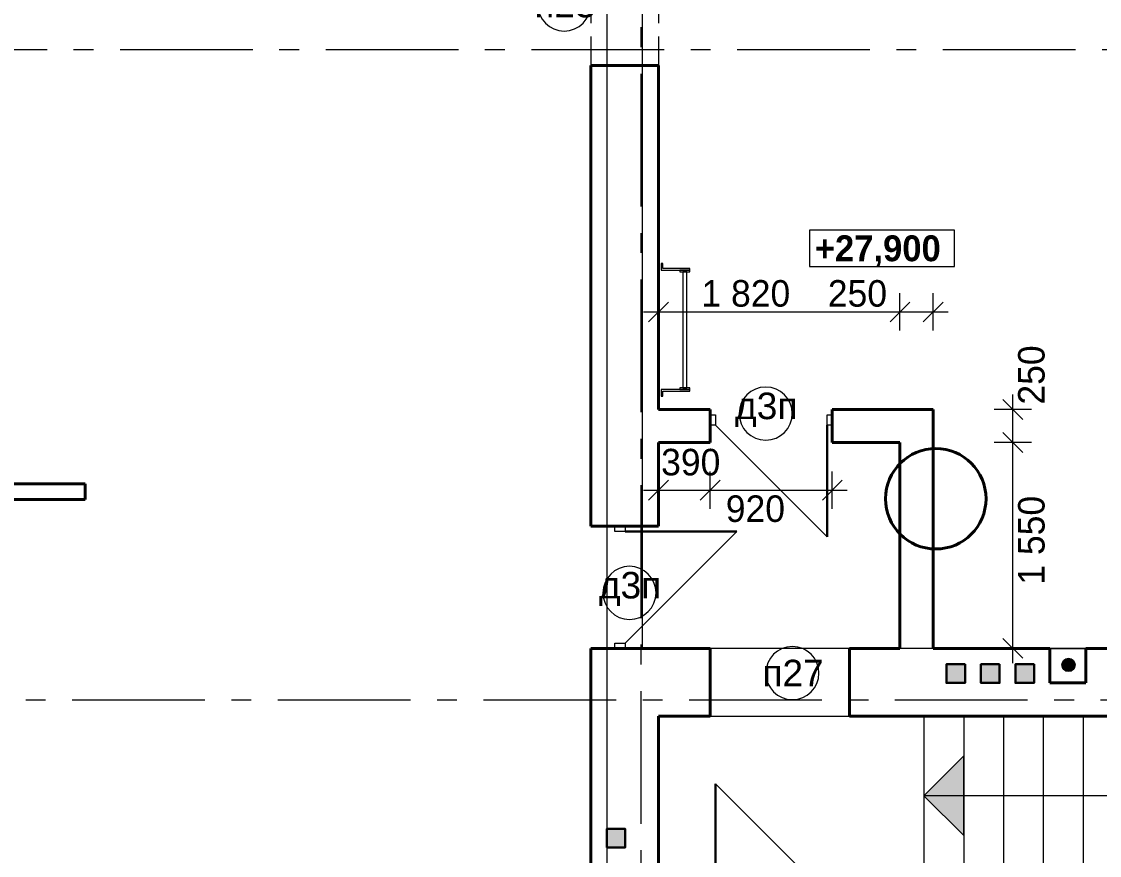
# Model space of a CAD drawing. Extents: x 436819 to 525027, y 24442 to 70197.
# Drawn here: x 448429 to 456552, y 59053 to 65334 of the extents above; entities that cross this region are included whole.
import ezdxf

# ---------------------------------------------------------------- set-up
doc = ezdxf.new("R2010")
doc.units = 0
doc.header["$MEASUREMENT"] = 0
doc.linetypes.add('Штриховая', pattern=[700, 600, -100])
doc.linetypes.add('Штрихштриховая', pattern=[1550, 1000, -200, 150, -200])
for name, color, linetype, lineweight in [('0_Ном_пера__61', 7, 'Continuous', 40), ('Двери ArchiCAD_Ном_пера__1', 7, 'Continuous', 13), ('Двери ArchiCAD_Ном_пера__21', 7, 'Continuous', 20), ('Двери ArchiCAD_Ном_пера__41', 7, 'Continuous', 30), ('Двери ArchiCAD_Ном_пера__61', 7, 'Continuous', 40), ('Интерьер- Перегородка_Ном_пера__61', 7, 'Continuous', 40), ('Колонны_Ном_пера__19', 255, 'Continuous', 0), ('Колонны_Ном_пера__21', 7, 'Continuous', 20), ('Колонны_Ном_пера__41', 7, 'Continuous', 30), ('Лестницы внутренние_Ном_пера__21', 7, 'Continuous', 20), ('Маркеры двери_Ном_пера__7', 7, 'Continuous', 5), ('Мебель_Ном_пера__21', 7, 'Continuous', 20), ('Окна ArchiCAD_Ном_пера__12', 15, 'Continuous', 18), ('Окна ArchiCAD_Ном_пера__61', 7, 'Continuous', 40), ('перегородки_Ном_пера__61', 7, 'Continuous', 40), ('Перекрытия_Ном_пера__19', 255, 'Continuous', 0), ('Перекрытия_Ном_пера__21', 7, 'Continuous', 20), ('План перегородок_Ном_пера__61', 7, 'Continuous', 40), ('Стены наружные_Ном_пера__61', 7, 'Continuous', 40)]:
    doc.layers.add(name, color=color, linetype=linetype, lineweight=lineweight)
for name, color, linetype, lineweight, true_color in [('0_Ном_пера__98', 7, 'Continuous', 13, 0x001f3e), ('Колонны_Ном_пера__4', 7, 'Continuous', 20, 0x016515), ('Колонны_Ном_пера__92', 7, 'Continuous', 13, 0xbf8080), ('Лестницы внутренние_Ном_пера__2', 7, 'Continuous', 13, 0x7f7f7f), ('Маркеры двери_Ном_пера__3', 7, 'Continuous', 18, 0xdd5800), ('Перекрытия_Ном_пера__4', 7, 'Continuous', 20, 0x016515), ('Розміри ОСЕЙ_Ном_пера__98', 7, 'Continuous', 13, 0x001f3e), ('РОЗМІРИ ПЕРЕГОРОДОК_Ном_пера__98', 7, 'Continuous', 13, 0x001f3e)]:
    doc.layers.add(name, color=color, linetype=linetype, lineweight=lineweight, true_color=true_color)
for name, color, linetype in [('Двери ArchiCAD', 7, 'Continuous'), ('Интерьер- Перегородка', 7, 'Continuous'), ('Колонны', 7, 'Continuous'), ('Лестницы внутренние', 7, 'Continuous'), ('Мебель', 7, 'Continuous'), ('Окна ArchiCAD', 7, 'Continuous'), ('перегородки', 7, 'Continuous'), ('Перекрытия', 7, 'Continuous'), ('Розміри ОСЕЙ', 7, 'Continuous'), ('РОЗМІРИ ПЕРЕГОРОДОК', 7, 'Continuous'), ('Стены наружные', 7, 'Continuous')]:
    doc.layers.add(name, color=color, linetype=linetype)
doc.styles.add('СГЕНЕРИР_СТИЛЬ_1', font='')
doc.styles.add('СГЕНЕРИР_СТИЛЬ_2', font='')
doc.styles.add('СГЕНЕРИР_СТИЛЬ_3', font='')
doc.styles.add('СГЕНЕРИР_СТИЛЬ_4', font='')
doc.styles.get('СГЕНЕРИР_СТИЛЬ_1').set_extended_font_data('Century Gothic')
doc.styles.get('СГЕНЕРИР_СТИЛЬ_2').set_extended_font_data('Arial Кириллический')
doc.styles.get('СГЕНЕРИР_СТИЛЬ_3').set_extended_font_data('Arial Unicode MS Кириллический')
doc.styles.get('СГЕНЕРИР_СТИЛЬ_4').set_extended_font_data('Century Gothic', bold=True)
doc.dimstyles.new('СГЕНЕРИР_СТИЛЬ__1', dxfattribs={"dimtxt": 200, "dimasz": 142.5, "dimexe": 0.18, "dimexo": 0, "dimgap": 0.09, "dimtad": 1, "dimtih": 1, "dimtoh": 1, "dimdec": 0, "dimzin": 0, "dimdsep": 46, "dimtxsty": 'СГЕНЕРИР_СТИЛЬ_3', "dimblk": 'ARROWHEAD_6', "dimblk1": 'ARROWHEAD_6', "dimblk2": 'ARROWHEAD_6', "dimcen": 0.09, "dimclrd": 256, "dimclre": 256, "dimclrt": 256, "dimadec": 0, "dimazin": 0, "dimtfac": 1, "dimtdec": 4, "dimtmove": 0, "dimatfit": 3, "dimfxl": 0, "dimtolj": 1, "dimtzin": 0, "dimarcsym": 0})
doc.dimstyles.new('СГЕНЕРИР_СТИЛЬ__10', dxfattribs={"dimtxt": 200, "dimasz": 142.5, "dimexe": 0.18, "dimexo": 0, "dimgap": 0.09, "dimtad": 3, "dimtih": 1, "dimtoh": 1, "dimdec": 0, "dimzin": 0, "dimdsep": 46, "dimtxsty": 'СГЕНЕРИР_СТИЛЬ_3', "dimblk": 'ARROWHEAD_6', "dimblk1": 'ARROWHEAD_6', "dimblk2": 'ARROWHEAD_6', "dimcen": 0.09, "dimclrd": 256, "dimclre": 256, "dimclrt": 256, "dimadec": 0, "dimazin": 0, "dimtfac": 1, "dimtdec": 4, "dimtmove": 2, "dimatfit": 3, "dimfxl": 0, "dimtolj": 1, "dimtzin": 0, "dimarcsym": 0})
doc.dimstyles.new('СГЕНЕРИР_СТИЛЬ__2', dxfattribs={"dimtxt": 200, "dimasz": 142.5, "dimexe": 0.18, "dimexo": 0, "dimgap": 0.09, "dimtad": 3, "dimdec": 0, "dimzin": 0, "dimdsep": 46, "dimtxsty": 'СГЕНЕРИР_СТИЛЬ_3', "dimblk": 'ARROWHEAD_6', "dimblk1": 'ARROWHEAD_6', "dimblk2": 'ARROWHEAD_6', "dimcen": 0.09, "dimclrd": 256, "dimclre": 256, "dimclrt": 256, "dimadec": 0, "dimazin": 0, "dimtfac": 1, "dimtdec": 4, "dimtmove": 2, "dimatfit": 3, "dimfxl": 0, "dimtolj": 1, "dimtzin": 0, "dimarcsym": 0})
doc.dimstyles.new('СГЕНЕРИР_СТИЛЬ__3', dxfattribs={"dimtxt": 200, "dimasz": 190, "dimexe": 0.18, "dimexo": 0, "dimgap": 0.09, "dimtad": 1, "dimdec": 0, "dimzin": 0, "dimdsep": 46, "dimtxsty": 'СГЕНЕРИР_СТИЛЬ_3', "dimblk": 'ARROWHEAD_6', "dimblk1": 'ARROWHEAD_6', "dimblk2": 'ARROWHEAD_6', "dimcen": 0.09, "dimclrd": 256, "dimclre": 256, "dimclrt": 256, "dimadec": 0, "dimazin": 0, "dimtfac": 1, "dimtdec": 4, "dimtmove": 0, "dimatfit": 3, "dimfxl": 0, "dimtolj": 1, "dimtzin": 0, "dimarcsym": 0})

# ---------------------------------------------------------------- blocks, each defined once
blk = doc.blocks.new('Перекрытие_150', base_point=(455228.9, 60102.7))
at = {"layer": 'Перекрытия_Ном_пера__21', "linetype": 'Continuous', "flags": 128}
blk.add_lwpolyline([(455228.9, 60102.7), (455228.9, 57562.7), (453228.9, 57562.7), (453228.9, 60102.7)], close=True, dxfattribs=at)
blk = doc.blocks.new('Перекрытие_147', base_point=(459698.9, 67992.7))
at = {"layer": 'Перекрытия_Ном_пера__19', "linetype": 'Continuous', "flags": 128}
blk.add_lwpolyline([(459698.9, 67992.7), (459698.9, 64192.7), (459698.9, 60612.7), (455429.1, 60612.7), (453108.9, 60612.7), (453108.9, 67992.7)], close=True, dxfattribs=at)
blk = doc.blocks.new('Перекрытие_12', base_point=(446548.9, 58267.7))
at = {"layer": 'Перекрытия_Ном_пера__19', "linetype": 'Continuous', "flags": 128}
blk.add_lwpolyline([(446548.9, 58267.7), (446548.9, 61292.7), (446548.9, 67992.7), (452838.9, 67992.7), (452838.9, 58202.7), (450058.9, 58202.7), (450058.9, 58267.7)], close=True, dxfattribs=at)
blk = doc.blocks.new('Дверной проем_8', base_point=(133390.9, 87179.4))
at = {"layer": 'Двери ArchiCAD_Ном_пера__61', "linetype": 'Continuous'}
for p, q in [((132865.9, 87179.4), (132865.9, 87559.4)), ((133915.9, 87179.4), (133915.9, 87559.4)), ((132865.9, 87179.4), (132865.9, 87049.4)), ((133915.9, 87179.4), (133915.9, 87049.4))]:
    blk.add_line(p, q, dxfattribs=at)
blk = doc.blocks.new('Маркер двери 12_18', base_point=(133390.9, 87179.4))
at = {"layer": 'Маркеры двери_Ном_пера__3', "linetype": 'Continuous'}
for start, end in [(0, 180), (180, 0)]:
    blk.add_arc((133297.1, 86855.5), 200, start, end, dxfattribs=at)
at = {"layer": 'Маркеры двери_Ном_пера__7', "linetype": 'Continuous', "insert": (133523, 86955.5), "char_height": 200, "attachment_point": 7, "rotation": 180, "style": 'СГЕНЕРИР_СТИЛЬ_2'}
blk.add_mtext('{п27}', dxfattribs=at)
blk = doc.blocks.new('Стена_1204', base_point=(456058.9, 60612.7))
at = {"layer": 'Стены наружные_Ном_пера__61', "linetype": 'Continuous'}
for p, q in [((453618.9, 60612.7), (453228.9, 60612.7)), ((455048.9, 60612.7), (454668.9, 60612.7)), ((456058.9, 60612.7), (455298.9, 60612.7)), ((453228.9, 60102.7), (453618.9, 60102.7)), ((454668.9, 60102.7), (456058.9, 60102.7))]:
    blk.add_line(p, q, dxfattribs=at)
at = {"layer": 'Двери ArchiCAD', "linetype": 'Continuous', "rotation": 180}
blk.add_blockref('Дверной проем_8', (454143.9, 60482.7), dxfattribs=at)
at = {"layer": 'Маркеры двери_Ном_пера__3', "linetype": 'Continuous', "rotation": 180}
blk.add_blockref('Маркер двери 12_18', (454143.9, 60102.7), dxfattribs=at)
blk = doc.blocks.new('Д1 Витрина 1 10', base_point=(133390.9, 87179.4))
at = {"layer": 'Двери ArchiCAD_Ном_пера__1', "linetype": 'Continuous'}
for p, q in [((132930.9, 87179.4), (132930.9, 87099.4)), ((132970.9, 87179.4), (132930.9, 87179.4)), ((132970.9, 87139.4), (132970.9, 87179.4)), ((133810.9, 87179.4), (133810.9, 87139.4)), ((133850.9, 87179.4), (133810.9, 87179.4)), ((133850.9, 87099.4), (133850.9, 87179.4)), ((132930.9, 87099.4), (132970.9, 87099.4)), ((132970.9, 87114), (132970.9, 87139.4)), ((132970.9, 87099.4), (132970.9, 87114)), ((133810.9, 87139.4), (133810.9, 87114)), ((133810.9, 87114), (133810.9, 87099.4)), ((133810.9, 87099.4), (133850.9, 87099.4))]:
    blk.add_line(p, q, dxfattribs=at)
at = {"layer": 'Двери ArchiCAD_Ном_пера__21', "linetype": 'Continuous'}
blk.add_line((132970.9, 87179.4), (133810.9, 88019.4), dxfattribs=at)
at = {"layer": 'Двери ArchiCAD_Ном_пера__41', "linetype": 'Continuous'}
blk.add_line((133810.9, 87179.4), (133810.9, 88019.4), dxfattribs=at)
at = {"layer": 'Двери ArchiCAD_Ном_пера__61', "linetype": 'Continuous'}
for p, q in [((132930.9, 87309.4), (132930.9, 87059.4)), ((133850.9, 87309.4), (133850.9, 87059.4))]:
    blk.add_line(p, q, dxfattribs=at)
blk = doc.blocks.new('Маркер двери 12_15', base_point=(133390.9, 87179.4))
at = {"layer": 'Маркеры двери_Ном_пера__3', "linetype": 'Continuous'}
for start, end in [(0, 180), (180, 0)]:
    blk.add_arc((133433.1, 86960.9), 200, start, end, dxfattribs=at)
at = {"layer": 'Маркеры двери_Ном_пера__7', "linetype": 'Continuous', "insert": (133663.5, 87060.9), "char_height": 200, "attachment_point": 7, "rotation": 180, "style": 'СГЕНЕРИР_СТИЛЬ_2'}
blk.add_mtext('{д3п}', dxfattribs=at)
blk = doc.blocks.new('Стена_1195', base_point=(455048.9, 62162.7))
at = {"layer": 'перегородки_Ном_пера__61', "linetype": 'Continuous'}
for p, q in [((453618.9, 62412.7), (453228.9, 62412.7)), ((455298.9, 62412.7), (454538.9, 62412.7)), ((453228.9, 62162.7), (453618.9, 62162.7)), ((454538.9, 62162.7), (455048.9, 62162.7))]:
    blk.add_line(p, q, dxfattribs=at)
at = {"layer": 'Двери ArchiCAD', "linetype": 'Continuous', "xscale": -1, "rotation": 180}
blk.add_blockref('Д1 Витрина 1 10', (454078.9, 62292.7), dxfattribs=at)
at = {"layer": 'Маркеры двери_Ном_пера__3', "linetype": 'Continuous', "rotation": 180}
blk.add_blockref('Маркер двери 12_15', (454078.9, 62162.7), dxfattribs=at)
blk = doc.blocks.new('Ниша 10_2', base_point=(133390.9, 87179.4))
at = {"layer": 'Окна ArchiCAD_Ном_пера__12', "linetype": 'Continuous'}
blk.add_line((133255.9, 87439.4), (133525.9, 87439.4), dxfattribs=at)
at = {"layer": 'Окна ArchiCAD_Ном_пера__61', "linetype": 'Continuous'}
for p, q in [((133255.9, 87439.4), (133255.9, 87179.4)), ((133525.9, 87179.4), (133525.9, 87439.4)), ((133255.9, 87179.4), (133525.9, 87179.4)), ((133255.9, 86929.4), (133525.9, 86929.4))]:
    blk.add_line(p, q, dxfattribs=at)
blk = doc.blocks.new('Стена_1192', base_point=(458018.9, 60612.7))
at = {"layer": 'Стены наружные_Ном_пера__61', "linetype": 'Continuous'}
for p, q in [((456178.9, 60612.7), (456058.9, 60612.7)), ((458018.9, 60612.7), (456448.9, 60612.7)), ((456058.9, 60102.7), (456178.9, 60102.7)), ((456448.9, 60102.7), (458018.9, 60102.7))]:
    blk.add_line(p, q, dxfattribs=at)
at = {"layer": 'Окна ArchiCAD', "linetype": 'Continuous'}
blk.add_blockref('Ниша 10_2', (456313.9, 60352.7), dxfattribs=at)
blk = doc.blocks.new('Стена_1191', base_point=(455048.9, 60612.7))
at = {"layer": 'перегородки_Ном_пера__61', "linetype": 'Continuous'}
for p, q in [((455298.9, 60612.7), (455298.9, 62412.7)), ((455048.9, 62162.7), (455048.9, 60612.7))]:
    blk.add_line(p, q, dxfattribs=at)
blk = doc.blocks.new('Д1 Витрина 1 10_2', base_point=(133390.9, 87179.4))
at = {"layer": 'Двери ArchiCAD_Ном_пера__1', "linetype": 'Continuous'}
for p, q in [((132930.9, 87179.4), (132930.9, 87099.4)), ((132970.9, 87179.4), (132930.9, 87179.4)), ((132970.9, 87139.4), (132970.9, 87179.4)), ((133810.9, 87179.4), (133810.9, 87139.4)), ((133850.9, 87179.4), (133810.9, 87179.4)), ((133850.9, 87099.4), (133850.9, 87179.4)), ((132930.9, 87099.4), (132970.9, 87099.4)), ((132970.9, 87114), (132970.9, 87139.4)), ((132970.9, 87099.4), (132970.9, 87114)), ((133810.9, 87139.4), (133810.9, 87114)), ((133810.9, 87114), (133810.9, 87099.4)), ((133810.9, 87099.4), (133850.9, 87099.4))]:
    blk.add_line(p, q, dxfattribs=at)
at = {"layer": 'Двери ArchiCAD_Ном_пера__21', "linetype": 'Continuous'}
blk.add_line((132970.9, 87179.4), (133810.9, 88019.4), dxfattribs=at)
at = {"layer": 'Двери ArchiCAD_Ном_пера__41', "linetype": 'Continuous'}
blk.add_line((133810.9, 87179.4), (133810.9, 88019.4), dxfattribs=at)
at = {"layer": 'Двери ArchiCAD_Ном_пера__61', "linetype": 'Continuous'}
for p, q in [((132930.9, 87179.4), (132930.9, 87059.4)), ((133850.9, 87179.4), (133850.9, 87059.4))]:
    blk.add_line(p, q, dxfattribs=at)
blk = doc.blocks.new('Маркер двери 12_13', base_point=(133390.9, 87179.4))
at = {"layer": 'Маркеры двери_Ном_пера__3', "linetype": 'Continuous'}
for start, end in [(0, 180), (180, 0)]:
    blk.add_arc((133454.3, 86851.7), 200, start, end, dxfattribs=at)
at = {"layer": 'Маркеры двери_Ном_пера__7', "linetype": 'Continuous', "insert": (133281.5, 86776.7), "char_height": 150, "attachment_point": 7, "style": 'СГЕНЕРИР_СТИЛЬ_2'}
blk.add_mtext('{д3п}', dxfattribs=at)
blk = doc.blocks.new('Стена_1189', base_point=(452718.9, 58752.7))
at = {"layer": 'Интерьер- Перегородка_Ном_пера__61', "linetype": 'Continuous'}
for p, q in [((453618.9, 58752.7), (453228.9, 58752.7)), ((455440.2, 58752.7), (454538.9, 58752.7)), ((453228.9, 58632.7), (453618.9, 58632.7)), ((454538.9, 58632.7), (455440.2, 58632.7))]:
    blk.add_line(p, q, dxfattribs=at)
at = {"layer": 'Двери ArchiCAD', "linetype": 'Continuous', "xscale": -1}
blk.add_blockref('Д1 Витрина 1 10_2', (454078.9, 58752.7), dxfattribs=at)
at = {"layer": 'Маркеры двери_Ном_пера__3', "linetype": 'Continuous'}
blk.add_blockref('Маркер двери 12_13', (454078.9, 58752.7), dxfattribs=at)
blk = doc.blocks.new('Стена_1699', base_point=(448909.1, 61732.7))
at = {"layer": '0_Ном_пера__61', "linetype": 'Continuous'}
for p, q in [((448909.1, 61852.7), (446678.9, 61852.7)), ((446678.9, 61852.7), (446678.9, 61732.7)), ((448909.1, 61732.7), (448909.1, 61852.7)), ((446678.9, 61732.7), (448909.1, 61732.7))]:
    blk.add_line(p, q, dxfattribs=at)
blk = doc.blocks.new('17', base_point=(133390.9, 87179.4))
at = {"layer": 'Лестницы внутренние_Ном_пера__2', "linetype": 'Continuous'}
for points in [[(135330.9, 87179.4), (135630.9, 87479.4), (135030.9, 87479.4)], [(134090.9, 87179.4, 1), (133890.9, 87179.4, 1)]]:
    blk.add_hatch(color=256, dxfattribs=at).paths.add_polyline_path(points, flags=0)
at = {"layer": 'Лестницы внутренние_Ном_пера__21', "linetype": 'Continuous'}
for p, q in [((133390.9, 87179.4), (133390.9, 91499.4)), ((133390.9, 91499.4), (135930.9, 91499.4)), ((135930.9, 91499.4), (135930.9, 87179.4)), ((133990.9, 87179.4), (133990.9, 90714.4)), ((133990.9, 90714.4), (135330.9, 90714.4)), ((135330.9, 90714.4), (135330.9, 87179.4)), ((134590.9, 87179.4), (134590.9, 89929.4)), ((134590.9, 89929.4), (134730.9, 89929.4)), ((134730.9, 89929.4), (134730.9, 87179.4)), ((133390.9, 89879.4), (134590.9, 89879.4)), ((135930.9, 89879.4), (134730.9, 89879.4)), ((133390.9, 89579.4), (134590.9, 89579.4)), ((135930.9, 89579.4), (134730.9, 89579.4)), ((133390.9, 89279.4), (134590.9, 89279.4)), ((135930.9, 89279.4), (134730.9, 89279.4)), ((133390.9, 88979.4), (134590.9, 88979.4)), ((135930.9, 88979.4), (134730.9, 88979.4)), ((133390.9, 88679.4), (134590.9, 88679.4)), ((135930.9, 88679.4), (134730.9, 88679.4)), ((133390.9, 88379.4), (134590.9, 88379.4)), ((135930.9, 88379.4), (134730.9, 88379.4)), ((133390.9, 88079.4), (134590.9, 88079.4)), ((135930.9, 88079.4), (134730.9, 88079.4)), ((133390.9, 87779.4), (134590.9, 87779.4)), ((135930.9, 87779.4), (134730.9, 87779.4)), ((133390.9, 87479.4), (134590.9, 87479.4)), ((135930.9, 87479.4), (134730.9, 87479.4)), ((135330.9, 87179.4), (135030.9, 87479.4)), ((135030.9, 87479.4), (135630.9, 87479.4)), ((135330.9, 87179.4), (135630.9, 87479.4)), ((133390.9, 87179.4), (134590.9, 87179.4)), ((133390.9, 87179.4), (134590.9, 87179.4)), ((135930.9, 87179.4), (134730.9, 87179.4)), ((135930.9, 87179.4), (134730.9, 87179.4))]:
    blk.add_line(p, q, dxfattribs=at)
blk.add_circle((133990.9, 87179.4), 100, dxfattribs=at)
blk = doc.blocks.new('Лестница настенная 12_3', base_point=(133390.9, 87179.4))
at = {"layer": 'Мебель_Ном_пера__21', "linetype": 'Continuous'}
for p, q in [((132890.1, 87179.4), (132890.1, 87166.7)), ((132940.9, 87179.4), (132890.1, 87179.4)), ((132890.1, 87166.7), (132928.2, 87166.7)), ((132928.2, 87166.7), (132928.2, 86963.5)), ((132940.9, 86963.5), (132940.9, 87179.4)), ((133840.9, 87179.4), (133840.9, 86963.5)), ((133891.7, 87179.4), (133840.9, 87179.4)), ((133853.6, 86963.5), (133853.6, 87166.7)), ((133853.6, 87166.7), (133891.7, 87166.7)), ((133891.7, 87166.7), (133891.7, 87179.4)), ((132953.6, 87039.7), (132940.9, 87039.7)), ((132940.9, 87039.7), (132940.9, 86963.5)), ((132953.6, 86963.5), (132953.6, 87039.7)), ((132953.6, 87016.6), (132953.6, 86986.6)), ((133828.2, 87016.6), (132953.6, 87016.6)), ((133840.9, 87039.7), (133828.2, 87039.7)), ((133828.2, 87039.7), (133828.2, 86963.5)), ((133828.2, 86986.6), (133828.2, 87016.6)), ((133840.9, 86963.5), (133840.9, 87039.7)), ((132928.2, 86963.5), (132940.9, 86963.5)), ((132940.9, 86963.5), (132953.6, 86963.5)), ((132953.6, 86986.6), (133828.2, 86986.6)), ((133828.2, 86963.5), (133840.9, 86963.5)), ((133840.9, 86963.5), (133853.6, 86963.5))]:
    blk.add_line(p, q, dxfattribs=at)
blk = doc.blocks.new('*D253', base_point=(133390.9, 87179.4))
at = {"layer": 'РОЗМІРИ ПЕРЕГОРОДОК_Ном_пера__98', "linetype": 'Continuous'}
for p, q in [((453228.9, 63006), (453228.9, 63287.3)), ((455048.9, 63006), (455048.9, 63287.3)), ((453303.9, 63221.6), (453153.9, 63071.6)), ((455123.9, 63221.6), (454973.9, 63071.6)), ((453116.4, 63146.6), (453228.9, 63146.6)), ((453228.9, 63146.6), (455048.9, 63146.6))]:
    blk.add_line(p, q, dxfattribs=at)
at = {"layer": 'РОЗМІРИ ПЕРЕГОРОДОК_Ном_пера__98', "char_height": 200, "attachment_point": 1, "style": 'СГЕНЕРИР_СТИЛЬ_1'}
for s, insert in [('{1\xa0820}', (453552.6, 63386.6)), ('{250}', (454505.2, 63386.6))]:
    blk.add_mtext(s, dxfattribs=dict(at, insert=insert))
blk = doc.blocks.new('ARROWHEAD_6')
at = {"linetype": 'Continuous'}
for p, q in [((-0.5, -0.5), (0.5, 0.5)), ((0, 0), (-1, 0))]:
    blk.add_line(p, q, dxfattribs=at)
blk = doc.blocks.new('*D255', base_point=(133390.9, 87179.4))
at = {"layer": 'РОЗМІРИ ПЕРЕГОРОДОК_Ном_пера__98', "linetype": 'Continuous'}
for p, q in [((455048.9, 63006), (455048.9, 63287.3)), ((455298.9, 63006), (455298.9, 63287.3)), ((455123.9, 63221.6), (454973.9, 63071.6)), ((455223.9, 63071.6), (455373.9, 63221.6)), ((455048.9, 63146.6), (455298.9, 63146.6)), ((455298.9, 63146.6), (455411.4, 63146.6))]:
    blk.add_line(p, q, dxfattribs=at)
blk = doc.blocks.new('*D256', base_point=(133390.9, 87179.4))
at = {"layer": 'РОЗМІРИ ПЕРЕГОРОДОК_Ном_пера__98', "linetype": 'Continuous'}
for p, q in [((455823.8, 62237.7), (455973.8, 62087.7)), ((456039.4, 62162.7), (455758.1, 62162.7)), ((455898.8, 60612.7), (455898.8, 62162.7)), ((455823.8, 60687.7), (455973.8, 60537.7)), ((456039.4, 60612.7), (455758.1, 60612.7)), ((455898.8, 60500.2), (455898.8, 60612.7))]:
    blk.add_line(p, q, dxfattribs=at)
at = {"layer": 'РОЗМІРИ ПЕРЕГОРОДОК_Ном_пера__98', "insert": (455938.8, 61092.2), "char_height": 200, "attachment_point": 1, "rotation": 90, "style": 'СГЕНЕРИР_СТИЛЬ_1'}
blk.add_mtext('{1\xa0550}', dxfattribs=at)
blk = doc.blocks.new('*D257', base_point=(133390.9, 87179.4))
at = {"layer": 'РОЗМІРИ ПЕРЕГОРОДОК_Ном_пера__98', "linetype": 'Continuous'}
for p, q in [((455973.8, 62337.7), (455823.8, 62487.7)), ((455898.8, 62412.7), (455898.8, 62525.2)), ((456039.4, 62412.7), (455758.1, 62412.7)), ((455898.8, 62162.7), (455898.8, 62412.7)), ((455823.8, 62237.7), (455973.8, 62087.7)), ((456039.4, 62162.7), (455758.1, 62162.7))]:
    blk.add_line(p, q, dxfattribs=at)
at = {"layer": 'РОЗМІРИ ПЕРЕГОРОДОК_Ном_пера__98', "insert": (455938.8, 62448.7), "char_height": 200, "attachment_point": 1, "rotation": 90, "style": 'СГЕНЕРИР_СТИЛЬ_1'}
blk.add_mtext('{250}', dxfattribs=at)
blk = doc.blocks.new('Отметка уровня_211', base_point=(454913.1, 63626.2))
at = {"layer": '0_Ном_пера__98', "linetype": 'Continuous'}
for p, q in [((454367.6, 63762.7), (454367.6, 63489.7)), ((455458.6, 63762.7), (454367.6, 63762.7)), ((455458.6, 63489.7), (455458.6, 63762.7)), ((454367.6, 63489.7), (455458.6, 63489.7))]:
    blk.add_line(p, q, dxfattribs=at)
at = {"layer": '0_Ном_пера__98', "insert": (454406.6, 63723.7), "char_height": 195, "attachment_point": 1, "style": 'СГЕНЕРИР_СТИЛЬ_4'}
blk.add_mtext('{+27,900}', dxfattribs=at)
blk = doc.blocks.new('Проем дверной полуарочн 10_12', base_point=(133390.9, 87179.4))
at = {"layer": 'Двери ArchiCAD_Ном_пера__1', "linetype": 'Штриховая'}
for p, q in [((132931.1, 87179.4), (133850.6, 87179.4)), ((132931.1, 86669.4), (133850.6, 86669.4))]:
    blk.add_line(p, q, dxfattribs=at)
at = {"layer": 'Двери ArchiCAD_Ном_пера__61', "linetype": 'Continuous'}
for p, q in [((132931.1, 87179.4), (132931.1, 86669.4)), ((133850.6, 87179.4), (133850.6, 86669.4))]:
    blk.add_line(p, q, dxfattribs=at)
blk = doc.blocks.new('Маркер двери 12_20', base_point=(133390.9, 87179.4))
at = {"layer": 'Маркеры двери_Ном_пера__3', "linetype": 'Continuous'}
for start, end in [(0, 180), (180, 0)]:
    blk.add_arc((133390.9, 86469.4), 200, start, end, dxfattribs=at)
at = {"layer": 'Маркеры двери_Ном_пера__7', "linetype": 'Continuous', "insert": (133490.9, 86243.5), "char_height": 200, "attachment_point": 7, "rotation": 90, "style": 'СГЕНЕРИР_СТИЛЬ_2'}
blk.add_mtext('{п23}', dxfattribs=at)
blk = doc.blocks.new('Д1 Витрина 1 10_7', base_point=(133390.9, 87179.4))
at = {"layer": 'Двери ArchiCAD_Ном_пера__1', "linetype": 'Continuous'}
for p, q in [((132930.9, 87179.4), (132930.9, 87099.4)), ((132970.9, 87179.4), (132930.9, 87179.4)), ((132970.9, 87139.4), (132970.9, 87179.4)), ((133810.9, 87179.4), (133810.9, 87139.4)), ((133850.9, 87179.4), (133810.9, 87179.4)), ((133850.9, 87099.4), (133850.9, 87179.4)), ((132930.9, 87099.4), (132970.9, 87099.4)), ((132970.9, 87114), (132970.9, 87139.4)), ((132970.9, 87099.4), (132970.9, 87114)), ((133810.9, 87139.4), (133810.9, 87114)), ((133810.9, 87114), (133810.9, 87099.4)), ((133810.9, 87099.4), (133850.9, 87099.4))]:
    blk.add_line(p, q, dxfattribs=at)
at = {"layer": 'Двери ArchiCAD_Ном_пера__21', "linetype": 'Continuous'}
blk.add_line((132970.9, 87179.4), (133810.9, 88019.4), dxfattribs=at)
at = {"layer": 'Двери ArchiCAD_Ном_пера__41', "linetype": 'Continuous'}
blk.add_line((133810.9, 87179.4), (133810.9, 88019.4), dxfattribs=at)
at = {"layer": 'Двери ArchiCAD_Ном_пера__61', "linetype": 'Continuous'}
for p, q in [((132930.9, 87429.4), (132930.9, 86919.4)), ((133850.9, 87429.4), (133850.9, 86919.4))]:
    blk.add_line(p, q, dxfattribs=at)
blk = doc.blocks.new('Маркер двери 12_21', base_point=(133390.9, 87179.4))
at = {"layer": 'Маркеры двери_Ном_пера__3', "linetype": 'Continuous'}
for start, end in [(0, 180), (180, 0)]:
    blk.add_arc((133433.1, 86960.9), 200, start, end, dxfattribs=at)
at = {"layer": 'Маркеры двери_Ном_пера__7', "linetype": 'Continuous', "insert": (133533.1, 86730.5), "char_height": 200, "attachment_point": 7, "rotation": 90, "style": 'СГЕНЕРИР_СТИЛЬ_2'}
blk.add_mtext('{д3п}', dxfattribs=at)
blk = doc.blocks.new('Стена_1209', base_point=(452718.9, 66548.4))
at = {"layer": 'Интерьер- Перегородка_Ном_пера__61', "linetype": 'Continuous'}
for p, q in [((452718.9, 66548.4), (452718.9, 65922.7)), ((453228.9, 65922.7), (453228.9, 66548.4)), ((452718.9, 65003.2), (452718.9, 61532.7)), ((453228.9, 62412.7), (453228.9, 65003.2)), ((453228.9, 61532.7), (453228.9, 62162.7))]:
    blk.add_line(p, q, dxfattribs=at)
at = {"layer": 'Двери ArchiCAD', "linetype": 'Continuous', "xscale": -1}
for name, p, rotation in [('Проем дверной полуарочн 10_12', (452718.9, 65462.9), 90), ('Д1 Витрина 1 10_7', (452978.9, 61072.7), 270)]:
    blk.add_blockref(name, p, dxfattribs=dict(at, rotation=rotation))
at = {"layer": 'Маркеры двери_Ном_пера__3', "linetype": 'Continuous', "rotation": 270}
for name, p in [('Маркер двери 12_20', (453228.9, 65462.9)), ('Маркер двери 12_21', (453228.9, 61072.7))]:
    blk.add_blockref(name, p, dxfattribs=at)
blk = doc.blocks.new('Стена_1206', base_point=(452718.9, 59512.7))
at = {"layer": 'Интерьер- Перегородка_Ном_пера__61', "linetype": 'Continuous'}
for p, q in [((452718.9, 59512.7), (452718.9, 58202.7)), ((453228.9, 58752.7), (453228.9, 59512.7)), ((453228.9, 56002.7), (453228.9, 58632.7)), ((452718.9, 57692.7), (452718.9, 56002.7))]:
    blk.add_line(p, q, dxfattribs=at)
blk = doc.blocks.new('Стена_1205', base_point=(452718.9, 60612.7))
at = {"layer": 'Интерьер- Перегородка_Ном_пера__61', "linetype": 'Continuous'}
for p, q in [((452718.9, 60612.7), (452718.9, 59512.7)), ((453228.9, 59512.7), (453228.9, 60102.7))]:
    blk.add_line(p, q, dxfattribs=at)
blk = doc.blocks.new('Колонна_408', base_point=(452908.9, 59182.7))
at = {"layer": 'Колонны_Ном_пера__92', "linetype": 'Continuous'}
blk.add_hatch(color=256, dxfattribs=at).paths.add_polyline_path([(452838.9, 59112.7), (452978.9, 59112.7), (452978.9, 59252.7), (452838.9, 59252.7)], flags=0)
at = {"layer": 'Колонны_Ном_пера__41', "linetype": 'Continuous', "flags": 128}
blk.add_lwpolyline([(452838.9, 59112.7), (452978.9, 59112.7), (452978.9, 59252.7), (452838.9, 59252.7)], close=True, dxfattribs=at)
blk = doc.blocks.new('Колонна_227', base_point=(456318.9, 60487.6))
at = {"layer": 'Колонны_Ном_пера__19', "linetype": 'Continuous'}
blk.add_hatch(color=256, dxfattribs=at).paths.add_polyline_path([(456268.9, 60487.6, 0.414214), (456318.9, 60437.6, 0.414214), (456368.9, 60487.6, 0.414214), (456318.9, 60537.6, 0.414214)], flags=0)
at = {"layer": 'Колонны_Ном_пера__21', "linetype": 'Continuous'}
blk.add_circle((456318.9, 60487.6), 50, dxfattribs=at)
blk = doc.blocks.new('Колонна_475', base_point=(455728.9, 60422.7))
at = {"layer": 'Колонны_Ном_пера__19', "linetype": 'Continuous'}
blk.add_hatch(color=256, dxfattribs=at).paths.add_polyline_path([(455798.9, 60492.7), (455658.9, 60492.7), (455658.9, 60352.7), (455798.9, 60352.7)], flags=0)
at = {"layer": 'Колонны_Ном_пера__41', "linetype": 'Continuous', "flags": 128}
blk.add_lwpolyline([(455798.9, 60492.7), (455658.9, 60492.7), (455658.9, 60352.7), (455798.9, 60352.7)], close=True, dxfattribs=at)
blk = doc.blocks.new('Колонна_1651', base_point=(455988.9, 60422.7))
at = {"layer": 'Колонны_Ном_пера__4', "linetype": 'Continuous'}
blk.add_hatch(color=256, dxfattribs=at).paths.add_polyline_path([(456058.9, 60492.7), (455918.9, 60492.7), (455918.9, 60352.7), (456058.9, 60352.7)], flags=0)
at = {"layer": 'Колонны_Ном_пера__41', "linetype": 'Continuous', "flags": 128}
blk.add_lwpolyline([(456058.9, 60492.7), (455918.9, 60492.7), (455918.9, 60352.7), (456058.9, 60352.7)], close=True, dxfattribs=at)
blk = doc.blocks.new('Колонна_2044', base_point=(455468.9, 60422.7))
at = {"layer": 'Колонны_Ном_пера__19', "linetype": 'Continuous'}
blk.add_hatch(color=256, dxfattribs=at).paths.add_polyline_path([(455538.9, 60492.7), (455398.9, 60492.7), (455398.9, 60352.7), (455538.9, 60352.7)], flags=0)
at = {"layer": 'Колонны_Ном_пера__41', "linetype": 'Continuous', "flags": 128}
blk.add_lwpolyline([(455538.9, 60492.7), (455398.9, 60492.7), (455398.9, 60352.7), (455538.9, 60352.7)], close=True, dxfattribs=at)
blk = doc.blocks.new('Линия_1379', base_point=(460660.4, 60222.7))
at = {"layer": 'Перекрытия_Ном_пера__4', "linetype": 'Штрихштриховая'}
blk.add_line((460660.4, 60222.7), (439871.5, 60222.7), dxfattribs=at)
blk = doc.blocks.new('Линия_1377', base_point=(453098.9, 38741.2))
at = {"layer": 'Перекрытия_Ном_пера__4', "linetype": 'Штрихштриховая'}
blk.add_line((453098.9, 39141.2), (453098.9, 70197.4), dxfattribs=at)
blk = doc.blocks.new('Линия_1177', base_point=(439471.5, 65122.7))
at = {"layer": 'Перекрытия_Ном_пера__4', "linetype": 'Штрихштриховая'}
blk.add_line((439871.5, 65122.7), (519477, 65122.7), dxfattribs=at)
blk = doc.blocks.new('*D700', base_point=(133390.9, 87179.4))
at = {"layer": 'Розміри ОСЕЙ_Ном_пера__98', "linetype": 'Continuous'}
for p, q in [((441408.9, 60202.7), (441608.9, 60002.7)), ((441696.4, 60102.7), (441321.4, 60102.7)), ((441508.9, 58422.7), (441508.9, 60102.7)), ((441408.9, 58522.7), (441608.9, 58322.7)), ((441696.4, 58422.7), (441321.4, 58422.7)), ((441608.9, 58232.7), (441408.9, 58432.7))]:
    blk.add_line(p, q, dxfattribs=at)
at = {"layer": 'Розміри ОСЕЙ_Ном_пера__98', "char_height": 200, "attachment_point": 1, "rotation": 90, "style": 'СГЕНЕРИР_СТИЛЬ_4'}
for s, insert in [('{120}', (441038.9, 59925.5)), ('{1\xa0680}', (441268.9, 59065.1)), ('{90}', (441268.9, 58522.7))]:
    blk.add_mtext(s, dxfattribs=dict(at, insert=insert))
blk = doc.blocks.new('*D701', base_point=(133390.9, 87179.4))
at = {"layer": 'Розміри ОСЕЙ_Ном_пера__98', "linetype": 'Continuous'}
for p, q in [((441408.9, 60322.7), (441608.9, 60122.7)), ((441696.4, 60222.7), (441321.4, 60222.7)), ((441408.9, 60202.7), (441608.9, 60002.7)), ((441508.9, 60102.7), (441508.9, 60222.7)), ((441696.4, 60102.7), (441321.4, 60102.7))]:
    blk.add_line(p, q, dxfattribs=at)
blk = doc.blocks.new('*D702', base_point=(133390.9, 87179.4))
at = {"layer": 'Розміри ОСЕЙ_Ном_пера__98', "linetype": 'Continuous'}
for p, q in [((441408.9, 60712.7), (441608.9, 60512.7)), ((441696.4, 60612.7), (441321.4, 60612.7)), ((441508.9, 60222.7), (441508.9, 60612.7)), ((441408.9, 60322.7), (441608.9, 60122.7)), ((441696.4, 60222.7), (441321.4, 60222.7))]:
    blk.add_line(p, q, dxfattribs=at)
blk = doc.blocks.new('*D703', base_point=(133390.9, 87179.4))
at = {"layer": 'Розміри ОСЕЙ_Ном_пера__98', "linetype": 'Continuous'}
for p, q in [((441408.9, 65222.7), (441608.9, 65022.7)), ((441696.4, 65122.7), (441321.4, 65122.7)), ((441508.9, 60612.7), (441508.9, 65122.7)), ((441408.9, 60712.7), (441608.9, 60512.7)), ((441696.4, 60612.7), (441321.4, 60612.7))]:
    blk.add_line(p, q, dxfattribs=at)
at = {"layer": 'Розміри ОСЕЙ_Ном_пера__98', "char_height": 200, "attachment_point": 1, "rotation": 90, "style": 'СГЕНЕРИР_СТИЛЬ_4'}
for s, insert in [('{4\xa0510}', (441268.9, 62749.1)), ('{390}', (441268.9, 60712.7))]:
    blk.add_mtext(s, dxfattribs=dict(at, insert=insert))
blk = doc.blocks.new('*D817', base_point=(133390.9, 87179.4))
at = {"layer": 'РОЗМІРИ ПЕРЕГОРОДОК_Ном_пера__98', "linetype": 'Continuous'}
for p, q in [((453228.9, 61664.3), (453228.9, 61945.6)), ((453618.9, 61664.3), (453618.9, 61945.6)), ((453303.9, 61879.9), (453153.9, 61729.9)), ((453693.9, 61879.9), (453543.9, 61729.9)), ((453116.4, 61804.9), (453228.9, 61804.9)), ((453228.9, 61804.9), (453618.9, 61804.9))]:
    blk.add_line(p, q, dxfattribs=at)
at = {"layer": 'РОЗМІРИ ПЕРЕГОРОДОК_Ном_пера__98', "insert": (453248.9, 62115.6), "char_height": 200, "attachment_point": 1, "style": 'СГЕНЕРИР_СТИЛЬ_1'}
blk.add_mtext('{390}', dxfattribs=at)
blk = doc.blocks.new('*D818', base_point=(133390.9, 87179.4))
at = {"layer": 'РОЗМІРИ ПЕРЕГОРОДОК_Ном_пера__98', "linetype": 'Continuous'}
for p, q in [((453618.9, 61664.3), (453618.9, 61945.6)), ((454538.9, 61664.3), (454538.9, 61945.6)), ((453693.9, 61879.9), (453543.9, 61729.9)), ((454463.9, 61729.9), (454613.9, 61879.9)), ((453618.9, 61804.9), (454538.9, 61804.9)), ((454538.9, 61804.9), (454651.4, 61804.9))]:
    blk.add_line(p, q, dxfattribs=at)
at = {"layer": 'РОЗМІРИ ПЕРЕГОРОДОК_Ном_пера__98', "insert": (453736.2, 61764.9), "char_height": 200, "attachment_point": 1, "style": 'СГЕНЕРИР_СТИЛЬ_1'}
blk.add_mtext('{920}', dxfattribs=at)

msp = doc.modelspace()

# ---------------------------------------------------------------- linework, layer by layer
at = {"layer": 'План перегородок_Ном_пера__61', "linetype": 'Continuous'}
msp.add_circle((455318.9, 61739.5), 378.4, dxfattribs=at)

# ---------------------------------------------------------------- block references
for name, p in [('Отметка уровня_211', (454913.1, 63626.2)), ('Стена_1699', (448909.1, 61732.7))]:
    msp.add_blockref(name, p)
at = {"layer": 'Интерьер- Перегородка'}
for name, p in [('Стена_1209', (452718.9, 66548.4)), ('Стена_1205', (452718.9, 60612.7)), ('Стена_1189', (452718.9, 58752.7)), ('Стена_1206', (452718.9, 59512.7))]:
    msp.add_blockref(name, p, dxfattribs=at)
at = {"layer": 'Колонны'}
for name, p in [('Колонна_227', (456318.9, 60487.6)), ('Колонна_2044', (455468.9, 60422.7)), ('Колонна_475', (455728.9, 60422.7)), ('Колонна_1651', (455988.9, 60422.7)), ('Колонна_408', (452908.9, 59182.7))]:
    msp.add_blockref(name, p, dxfattribs=at)
at = {"layer": 'Лестницы внутренние', "linetype": 'Continuous', "xscale": -1, "rotation": 270}
msp.add_blockref('17', (455228.9, 57562.7), dxfattribs=at)
at = {"layer": 'Мебель', "linetype": 'Continuous', "rotation": 90}
msp.add_blockref('Лестница настенная 12_3', (453248.9, 63012.1), dxfattribs=at)
at = {"layer": 'перегородки'}
for name, p in [('Стена_1195', (455048.9, 62162.7)), ('Стена_1191', (455048.9, 60612.7))]:
    msp.add_blockref(name, p, dxfattribs=at)
at = {"layer": 'Перекрытия', "linetype": 'Штрихштриховая'}
for name, p in [('Линия_1377', (453098.9, 38741.2)), ('Линия_1177', (439471.5, 65122.7)), ('Линия_1379', (460660.4, 60222.7))]:
    msp.add_blockref(name, p, dxfattribs=at)
at = {"layer": 'Перекрытия', "linetype": 'Continuous'}
for name, p in [('Перекрытие_12', (446548.9, 58267.7)), ('Перекрытие_147', (459698.9, 67992.7)), ('Перекрытие_150', (455228.9, 60102.7))]:
    msp.add_blockref(name, p, dxfattribs=at)
at = {"layer": 'Стены наружные'}
for name, p in [('Стена_1204', (456058.9, 60612.7)), ('Стена_1192', (458018.9, 60612.7))]:
    msp.add_blockref(name, p, dxfattribs=at)

# ---------------------------------------------------------------- dimensions: what is measured, and where the dimension line sits
at = {"layer": 'Розміри ОСЕЙ', "linetype": 'Continuous'}
for p1, p2, picture, middle in [((454388.9, 60612.7), (442383.2, 65122.7), '*D703', (441368.9, 63092)), ((442048.1, 60222.7), (454388.9, 60612.7), '*D702', (441368.9, 60937.6)), ((442048.1, 58422.7), (454388.9, 60102.7), '*D700', (441368.9, 59407.9)), ((454388.9, 60102.7), (442048.1, 60222.7), '*D701', (441138.9, 60150.5))]:
    dim = msp.add_linear_dim(base=(441508.9, 44292.7), p1=p1, p2=p2, angle=90, dimstyle='СГЕНЕРИР_СТИЛЬ__3', dxfattribs=at)
    dim.commit()
    dim.dimension.update_dxf_attribs({"geometry": picture, "text_midpoint": middle})
at = {"layer": 'РОЗМІРИ ПЕРЕГОРОДОК', "linetype": 'Continuous'}
for base, p1, p2, dimstyle, picture, middle in [((453228.9, 63146.6), (453228.9, 62412.7), (455048.9, 61387.7), 'СГЕНЕРИР_СТИЛЬ__1', '*D253', (453895.4, 63286.6)), ((453228.9, 63146.6), (455048.9, 61387.7), (455298.9, 61387.7), 'СГЕНЕРИР_СТИЛЬ__1', '*D255', (454730.1, 63286.6)), ((453228.9, 61804.9), (453228.9, 62412.7), (453618.9, 62412.7), 'СГЕНЕРИР_СТИЛЬ__10', '*D817', (453473.8, 62015.6)), ((453228.9, 61804.9), (453618.9, 62412.7), (454538.9, 62412.7), 'СГЕНЕРИР_СТИЛЬ__10', '*D818', (453961.1, 61664.9))]:
    dim = msp.add_linear_dim(base=base, p1=p1, p2=p2, dimstyle=dimstyle, dxfattribs=at)
    dim.commit()
    dim.dimension.update_dxf_attribs({"geometry": picture, "text_midpoint": middle})
for p1, p2, picture, middle in [((453883.9, 62162.7), (455298.9, 62412.7), '*D257', (456038.8, 62673.6)), ((455298.9, 60612.7), (453883.9, 62162.7), '*D256', (456038.8, 61435))]:
    dim = msp.add_linear_dim(base=(455898.8, 60612.7), p1=p1, p2=p2, angle=90, dimstyle='СГЕНЕРИР_СТИЛЬ__2', dxfattribs=at)
    dim.commit()
    dim.dimension.update_dxf_attribs({"geometry": picture, "text_midpoint": middle})

doc.saveas('drawing.dxf')
